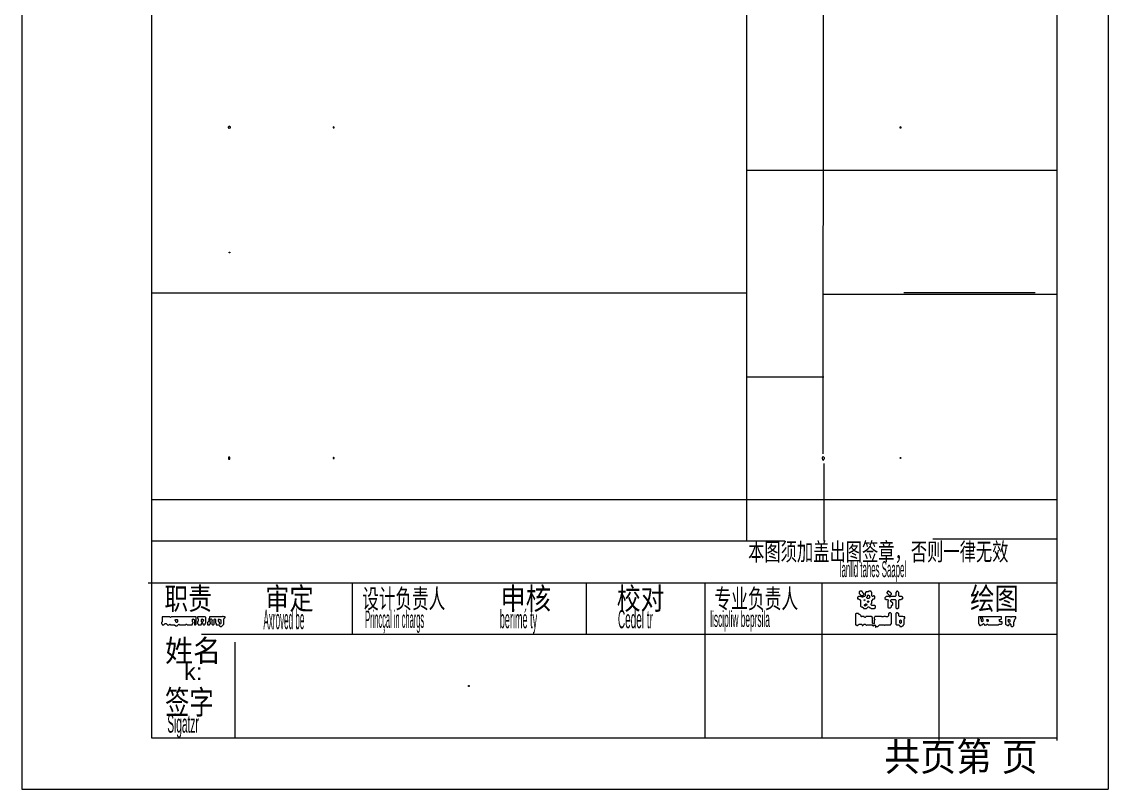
# Model space of a CAD drawing. Header units: millimetres. Extents: x 0 to 210, y 0 to 297.
# Drawn here: x 0 to 210, y 0.1 to 148.4 of the extents above; entities that cross this region are included whole.
import ezdxf

# ---------------------------------------------------------------- set-up
doc = ezdxf.new("R2010")
doc.units = ezdxf.units.MM
for name, color, linetype, lineweight in [('OCR_TEXT', 6, 'CONTINUOUS', 0), ('TRACE_STRAIGHT', 5, 'CONTINUOUS', 0), ('TRACE_TEXT_SYMBOL', 6, 'CONTINUOUS', 0)]:
    doc.layers.add(name, color=color, linetype=linetype, lineweight=lineweight)
doc.styles.add('wqy-unicode', font='wqy-unicode')

msp = doc.modelspace()

# ---------------------------------------------------------------- linework, layer by layer
at = {"layer": 'TRACE_STRAIGHT', "color": 5}
for p, q in [((0.02, 296.73), (0.02, 0.1)), ((210.02, 296.67), (210.02, 0.1)), ((25.09, 286.83), (25.09, 10.06)), ((200.07, 286.83), (200.07, 9.51)), ((140.07, 216.9), (140.07, 47.97)), ((154.89, 64.94), (155.03, 216.9)), ((140.01, 119.75), (200.07, 119.75)), ((25.09, 96.01), (140.12, 96.01)), ((154.92, 95.77), (200.07, 95.77)), ((170.52, 96.11), (195.87, 96.11)), ((140.01, 79.79), (155.07, 79.79)), ((155.02, 63.05), (155.02, 48.04)), ((25.09, 56.06), (200.07, 56.06)), ((176.14, 48.47), (200.07, 48.47)), ((25.09, 48.12), (147.5, 48.12)), ((24.47, 39.99), (200.07, 39.99)), ((63.9, 39.99), (63.9, 29.99)), ((109.12, 39.99), (109.12, 29.99)), ((132.02, 39.99), (132.02, 10.06)), ((154.64, 39.99), (154.64, 10.06)), ((177.24, 39.99), (177.24, 9.51)), ((34.79, 30.07), (200.07, 30.07)), ((41.21, 28.55), (41.21, 10.06)), ((25.09, 10.06), (200.07, 10.06)), ((0.02, 0.1), (210.02, 0.1))]:
    msp.add_line(p, q, dxfattribs=at)
at = {"layer": 'TRACE_TEXT_SYMBOL', "color": 6}
for points in [[(40.12, 128.25), (39.89, 128.02), (39.89, 127.9), (40.01, 127.9), (40.12, 127.79), (40.24, 127.9), (40.35, 127.9), (40.35, 128.02)], [(60.3, 128.13), (60.18, 128.02), (60.18, 127.9), (60.41, 127.9), (60.41, 128.02)], [(169.88, 128.13), (169.76, 128.02), (169.76, 127.9), (169.99, 127.9), (169.99, 128.02)], [(40.12, 103.9), (40.24, 103.9), (40.24, 103.78), (40.12, 103.78)], [(40.01, 64.24), (40.01, 63.89), (40.24, 63.89), (40.24, 64.24)], [(60.3, 64.24), (60.18, 64.12), (60.18, 64.01), (60.41, 64.01), (60.41, 64.12)], [(154.8, 64.36), (154.8, 64.24), (154.69, 64.12), (154.69, 64.01), (154.8, 63.89), (154.8, 63.78), (154.92, 63.66), (155.04, 63.78), (155.04, 63.89), (155.15, 64.01), (155.15, 64.12), (155.04, 64.24), (155.04, 64.36), (154.92, 64.24)], [(169.76, 64.12), (169.88, 64.01), (169.99, 64.12)], [(163.73, 38.38), (163.62, 38.27), (163.15, 38.27), (163.15, 38.15), (163.04, 38.03), (163.04, 37.45), (162.92, 37.34), (162.69, 37.34), (162.57, 37.22), (162.34, 37.22), (162.23, 37.34), (161.76, 37.34), (161.65, 37.22), (161.53, 37.22), (161.53, 36.87), (161.76, 36.87), (161.88, 36.76), (161.99, 36.76), (162.11, 36.64), (162.11, 35.48), (162.23, 35.37), (162.46, 35.37), (162.69, 35.14), (162.69, 35.02), (163.27, 35.02), (163.62, 35.37), (163.73, 35.37), (163.96, 35.14), (164.08, 35.14), (164.2, 35.02), (164.78, 35.02), (165.01, 35.25), (165.01, 35.48), (164.89, 35.6), (164.31, 35.6), (164.2, 35.72), (164.2, 35.95), (164.31, 36.06), (164.31, 36.53), (164.66, 36.87), (164.78, 36.87), (164.89, 36.99), (164.89, 37.34), (164.78, 37.45), (164.66, 37.45), (164.54, 37.34), (164.43, 37.34), (164.31, 37.45), (164.31, 38.15), (164.2, 38.27), (164.2, 38.38)], [(161.99, 38.38), (161.88, 38.27), (161.88, 37.92), (162.23, 37.57), (162.57, 37.57), (162.81, 37.8), (162.57, 38.03), (162.57, 38.15), (162.46, 38.27), (162.46, 38.38)], [(167.44, 38.38), (167.21, 38.15), (167.21, 38.03), (167.79, 37.45), (167.68, 37.34), (167.1, 37.34), (166.86, 37.11), (166.86, 36.99), (167.1, 36.76), (167.33, 36.76), (167.56, 36.53), (167.44, 36.41), (167.44, 35.25), (167.56, 35.14), (167.91, 35.14), (168.14, 35.37), (168.14, 35.6), (168.37, 35.83), (168.37, 36.06), (168.02, 36.41), (168.02, 36.64), (168.14, 36.76), (168.83, 36.76), (168.95, 36.64), (168.95, 35.14), (169.07, 35.02), (169.3, 35.02), (169.53, 35.25), (169.53, 36.64), (169.65, 36.76), (169.99, 36.76), (170.11, 36.87), (170.23, 36.87), (170.34, 36.99), (170.34, 37.22), (170.23, 37.22), (170.11, 37.34), (169.65, 37.34), (169.53, 37.45), (169.53, 38.15), (169.3, 38.38), (169.18, 38.38), (168.95, 38.15), (168.95, 37.45), (168.83, 37.34), (167.91, 37.34), (167.79, 37.45), (168.14, 37.8), (168.14, 37.92), (168.02, 38.03), (167.91, 38.03), (167.56, 38.38)], [(162.81, 36.64), (162.92, 36.76), (163.04, 36.64), (162.92, 36.53)], [(163.15, 35.95), (163.27, 35.95), (163.38, 35.83), (163.38, 35.72), (163.27, 35.6), (163.15, 35.6), (163.04, 35.48), (162.92, 35.6), (162.92, 35.72)], [(163.5, 37.57), (163.62, 37.69), (163.85, 37.45), (163.85, 37.11), (163.73, 36.99), (163.5, 36.99), (163.38, 37.11), (163.38, 37.22), (163.5, 37.34)], [(163.5, 36.41), (163.62, 36.53), (163.73, 36.41), (163.73, 36.29), (163.62, 36.18), (163.5, 36.29)], [(167.68, 37.34), (167.79, 37.45), (167.91, 37.34), (167.79, 37.22)], [(169.07, 34.21), (168.95, 34.09), (168.95, 32), (169.07, 31.89), (169.53, 31.89), (169.76, 31.66), (169.76, 31.54), (170.11, 31.54), (170.23, 31.66), (170.34, 31.66), (170.46, 31.77), (170.46, 31.89), (170.57, 32), (170.57, 33.05), (170.69, 33.16), (170.69, 33.4), (170.46, 33.4), (170.34, 33.51), (169.65, 33.51), (169.53, 33.63), (169.53, 34.09), (169.41, 34.09), (169.3, 34.21)], [(27.13, 33.4), (27.13, 32.47), (27.02, 32.35), (27.02, 32.12), (27.13, 32), (27.13, 31.89), (27.48, 31.89), (27.71, 32.12), (27.95, 32.12), (28.29, 31.77), (28.41, 31.89), (28.53, 31.89), (28.64, 32), (28.76, 31.89), (29.57, 31.89), (29.8, 31.66), (30.03, 31.66), (30.38, 32), (30.5, 31.89), (31.66, 31.89), (31.77, 32), (31.89, 32), (32, 31.89), (32.93, 31.89), (33.05, 32), (33.05, 32.12), (33.16, 32.24), (33.16, 32.35), (33.05, 32.47), (33.05, 32.7), (32.93, 32.82), (33.16, 33.05), (33.4, 32.82), (33.4, 31.89), (33.63, 31.89), (33.74, 32), (33.74, 33.4), (28.87, 33.4), (28.76, 33.28), (28.64, 33.4)], [(29.69, 32.82), (29.8, 32.93), (30.03, 32.93), (30.15, 32.82), (30.15, 32.47), (30.03, 32.35), (29.92, 32.35), (29.8, 32.47), (29.8, 32.58), (29.69, 32.7)], [(33.98, 33.4), (33.98, 33.16), (34.09, 33.05), (34.09, 32.58), (33.98, 32.47), (33.98, 32.12), (34.09, 32), (34.09, 31.89), (34.67, 31.89), (34.79, 32), (34.79, 32.12), (34.9, 32.24), (35.02, 32.12), (35.02, 32), (35.14, 31.89), (35.37, 31.89), (35.48, 32), (35.48, 32.12), (35.6, 32.24), (35.6, 33.28), (35.48, 33.4)], [(34.79, 32.93), (34.9, 33.05), (35.14, 32.82), (35.14, 32.7), (35.02, 32.58), (35.02, 32.47), (34.9, 32.35), (34.79, 32.47)], [(38.85, 33.51), (38.73, 33.4), (36.29, 33.4), (36.29, 33.16), (36.18, 33.05), (36.18, 32.58), (35.95, 32.35), (35.95, 31.89), (36.29, 31.89), (36.53, 32.12), (36.53, 32.24), (36.41, 32.35), (36.41, 32.93), (36.53, 33.05), (36.64, 33.05), (36.76, 32.93), (36.76, 32.82), (36.87, 32.7), (36.76, 32.58), (36.76, 32), (36.87, 31.89), (37.11, 31.89), (37.22, 32), (37.22, 32.93), (37.34, 33.05), (37.45, 32.93), (37.45, 32.24), (37.57, 32.12), (37.57, 31.89), (38.15, 31.89), (38.27, 31.77), (38.27, 31.66), (38.38, 31.54), (38.61, 31.54), (39.08, 32), (39.08, 33.05), (39.31, 33.28), (39.31, 33.4), (39.08, 33.4), (38.96, 33.51)], [(38.03, 32.93), (38.15, 33.05), (38.27, 32.93), (38.38, 32.93), (38.5, 32.82), (38.5, 32.12), (38.38, 32), (38.27, 32.12), (38.27, 32.35), (38.03, 32.58)], [(169.76, 32.7), (169.88, 32.82), (169.99, 32.7), (169.99, 32.24), (169.88, 32.12), (169.76, 32.24)], [(184.95, 33.4), (184.95, 32.12), (185.07, 32), (185.07, 31.89), (185.18, 31.77), (185.3, 31.77), (185.42, 31.89), (185.65, 31.89), (185.88, 32.12), (186, 32), (186, 31.89), (186.11, 31.89), (186.23, 31.77), (186.34, 31.89), (186.46, 31.89), (186.58, 32), (186.69, 32), (186.81, 31.89), (188.78, 31.89), (188.9, 32), (189.36, 32), (189.48, 32.12), (189.48, 32.47), (189.13, 32.47), (189.01, 32.58), (189.01, 32.7), (188.9, 32.82), (189.01, 32.93), (189.24, 32.93), (189.36, 33.05), (189.36, 33.4)], [(185.42, 33.28), (185.53, 33.4), (185.65, 33.28), (185.65, 33.16), (185.76, 33.05), (185.76, 32.58), (185.65, 32.47), (185.53, 32.58), (185.53, 32.93), (185.42, 33.05)], [(186.46, 32.82), (186.58, 32.93), (186.69, 32.93), (186.81, 32.82), (186.81, 32.58), (186.69, 32.47), (186.58, 32.58), (186.58, 32.7)], [(190.17, 33.4), (190.17, 32), (190.29, 31.89), (190.4, 31.89), (190.52, 31.77), (190.75, 31.77), (190.87, 31.89), (190.87, 32), (190.98, 32.12), (191.21, 31.89), (191.21, 31.66), (191.33, 31.54), (191.56, 31.54), (191.79, 31.77), (191.79, 32.47), (191.91, 32.58), (191.91, 32.82), (192.03, 32.93), (192.03, 33.05), (192.14, 33.16), (192.14, 33.4), (191.33, 33.4), (191.21, 33.28), (191.1, 33.4)], [(190.64, 32.82), (190.75, 32.93), (190.87, 32.93), (190.98, 32.82), (190.98, 32.47), (190.87, 32.35), (190.75, 32.47), (190.75, 32.58), (190.64, 32.7)], [(86.39, 20.18), (86.5, 20.18), (86.5, 19.94), (86.39, 19.94)]]:
    msp.add_lwpolyline(points, close=True, dxfattribs=at)
for points in [[(167.79, 34.21), (167.56, 33.98), (167.56, 33.63), (167.33, 33.4), (167.1, 33.4), (166.98, 33.51), (166.63, 33.51), (166.52, 33.4), (166.28, 33.4), (166.17, 33.51), (164.89, 33.51), (164.89, 33.4), (164.78, 33.28), (164.78, 33.05), (164.89, 32.93), (164.89, 32.82), (164.78, 32.7), (164.78, 32.12), (164.66, 32), (164.43, 32.24), (164.43, 33.28), (164.2, 33.51), (163.15, 33.51), (163.15, 33.4), (163.04, 33.28), (162.92, 33.28), (162.81, 33.4), (162.81, 33.51), (162.46, 33.51), (162.34, 33.4), (162.23, 33.51), (162.23, 33.63), (161.99, 33.86), (161.88, 33.86), (161.76, 33.98), (161.76, 34.09), (161.3, 34.09), (161.18, 33.98), (161.18, 31.89), (161.3, 31.89), (161.41, 31.77), (161.53, 31.77), (161.65, 31.89), (161.76, 31.89), (161.88, 32), (162.34, 32), (162.46, 31.89), (162.46, 31.77), (162.57, 31.77), (162.81, 32), (163.04, 32), (163.27, 31.77), (163.38, 31.89), (164.31, 31.89), (164.43, 31.77), (164.54, 31.77), (164.66, 31.66), (164.89, 31.89), (165.01, 31.77), (165.01, 31.42), (165.12, 31.42), (165.24, 31.54), (165.47, 31.54), (165.82, 31.89)], [(165.82, 31.89), (166.63, 31.89), (166.75, 31.77), (166.86, 31.89), (167.91, 31.89), (168.14, 32.12), (168.14, 33.98), (167.91, 34.21), (167.79, 34.21)]]:
    msp.add_lwpolyline(points, dxfattribs=at)

# ---------------------------------------------------------------- texts
at = {"layer": 'OCR_TEXT', "color": 6, "style": 'wqy-unicode'}
for s, height, width, p in [('本图须加盖出图签章，否则一律无效', 3.437, 0.67091, (140.41, 44.29)), ('lanlld tahes Saapel', 3.0752, 0.369077, (158.13, 41.09)), ('职责', 4.251, 0.791855, (27.59, 34.83)), ('审定', 4.251, 0.808559, (47.07, 34.83)), ('设计负责人', 3.708, 0.63442, (65.82, 35.07)), ('申核', 4.251, 0.843858, (92.53, 34.83)), ('校对', 4.251, 0.79361, (115.02, 34.83)), ('专业负责人', 3.708, 0.640202, (133.89, 35.07)), ('绘图', 4.251, 0.811269, (183.32, 34.83)), ('Axroved be', 3.799, 0.307764, (46.73, 31.03)), ('Princçal in chargs', 3.3465, 0.322973, (66.39, 31.29)), ('berimé ty', 3.527, 0.372814, (92.41, 31.21)), ('Cedel tr', 3.527, 0.409307, (115.25, 31.21)), ('liscipliw beprsila', 3.0752, 0.390904, (133.09, 31.46)), ('姓名', 4.251, 0.933991, (27.72, 24.74)), ('k:', 3.256, 1.057189, (31.36, 21.18)), ('签字', 4.613, 0.747723, (27.71, 14.61)), ('Sigatzr', 3.527, 0.414132, (28.16, 11.03)), ('共页第 页', 5.427, 0.936067, (166.75, 3.64))]:
    msp.add_text(s, height=height, dxfattribs=dict(at, width=width)).set_placement(p)

doc.saveas('drawing.dxf')
